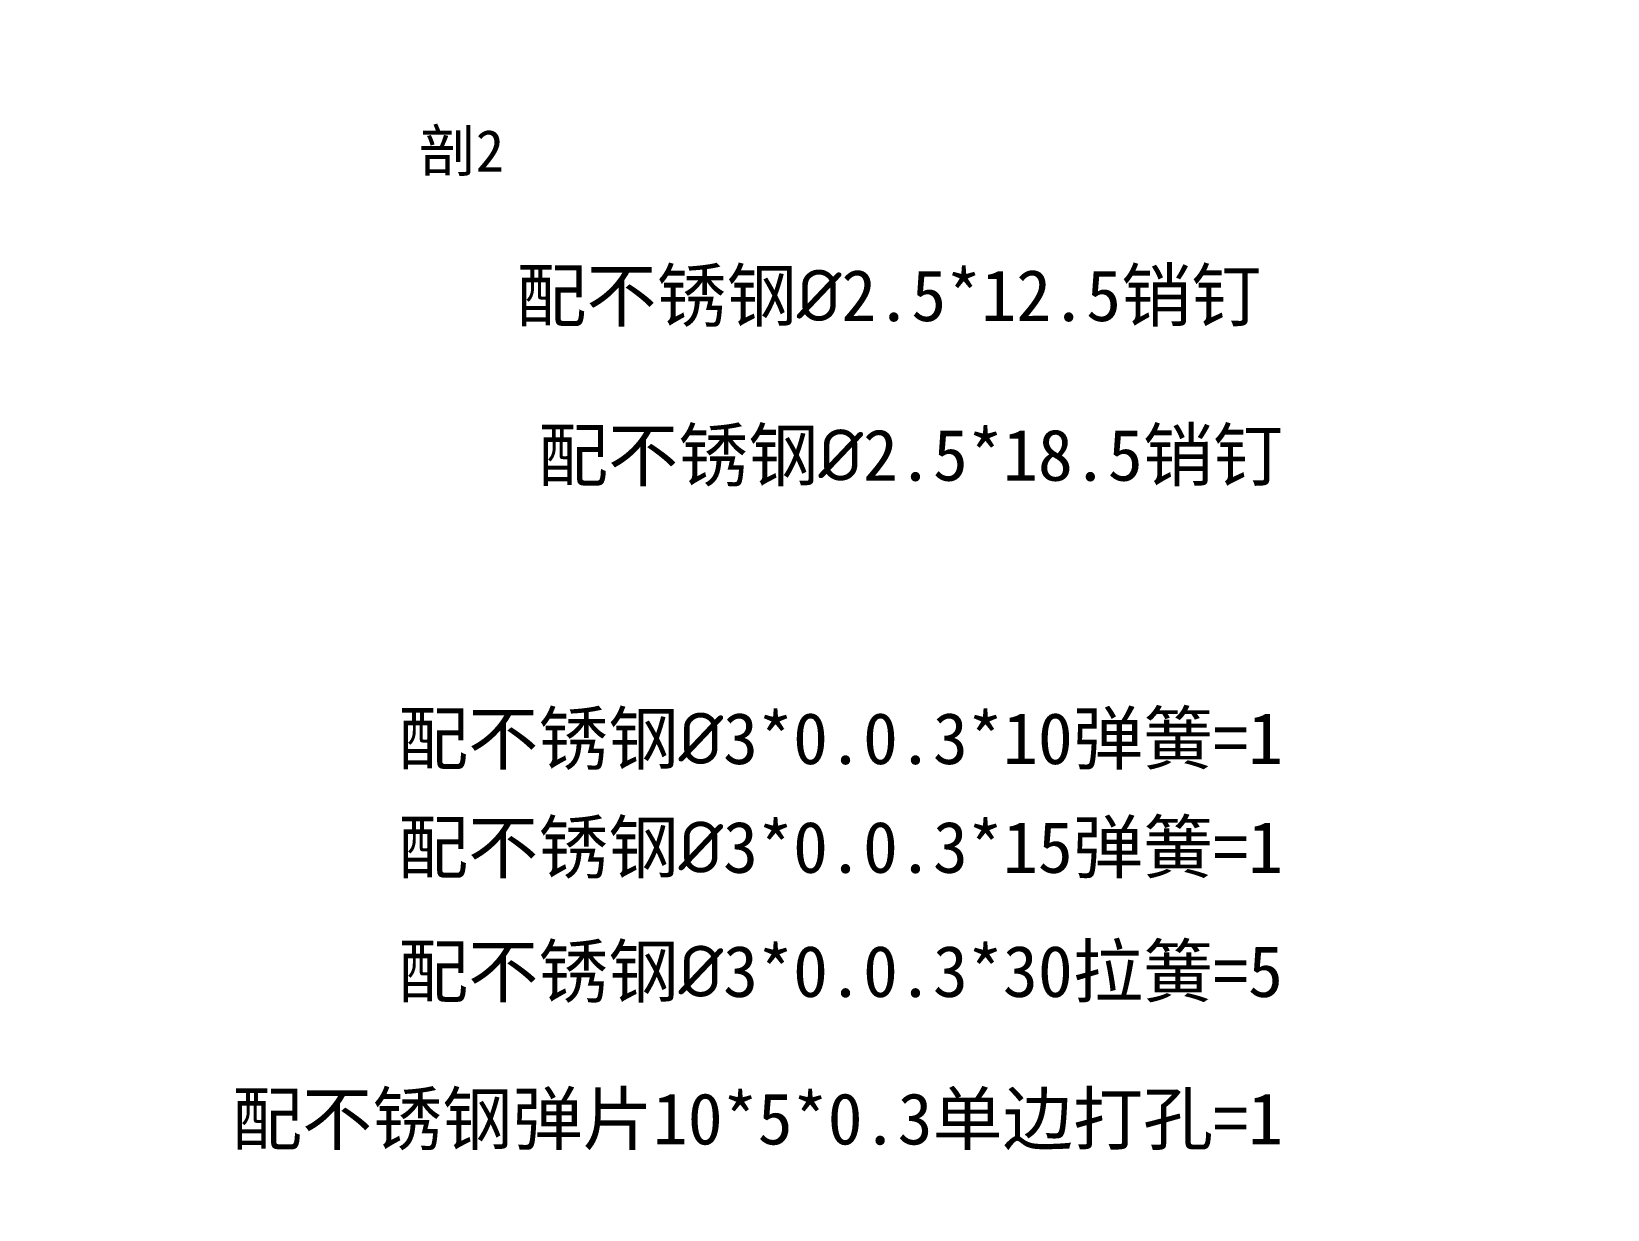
# Model space of a CAD drawing. Header units: millimetres. Extents: x 6817 to 10425, y -2870 to -164.
# Drawn here: x 9840.1 to 9962.9, y -464.3 to -372.5 of the extents above; entities that cross this region are included whole.
import ezdxf

# ---------------------------------------------------------------- set-up
doc = ezdxf.new("R2010")
doc.units = ezdxf.units.MM
doc.layers.add('图层2', color=108, linetype='Continuous')
doc.styles.get("Standard").update_dxf_attribs({"font": 'txt', "bigfont": 'gbcbig.shx'})
doc.dimstyles.new('ISO-25', dxfattribs={"dimtxt": 1, "dimasz": 0.5, "dimexe": 0.6, "dimexo": 0.625, "dimgap": 0.1, "dimtad": 1, "dimtxsty": 'Standard', "dimcen": 2.5, "dimadec": 0, "dimazin": 0, "dimtfac": 1, "dimtmove": 0, "dimatfit": 3, "dimfxl": 1, "dimarcsym": 0})

# ---------------------------------------------------------------- blocks, each defined once
blk = doc.blocks.new('*D2126')
at = {"layer": 'Defpoints', "color": 0, "linetype": 'ByBlock'}
for p in [(10223.66, -339.2), (10223.66, -344.88), (10247.6, -344.88)]:
    blk.add_point(p, dxfattribs=at)
at = {"layer": 'Defpoints', "color": 0, "linetype": 'ByBlock', "transparency": 16777216}
for p in [(8490.81, -2490.52), (8490.81, -2500.59), (8495.81, -2500.59)]:
    blk.add_point(p, dxfattribs=at)
at = {"layer": '图层2', "color": 0, "linetype": 'ByBlock', "lineweight": -2}
for p, q in [((10224.28, -339.2), (10248.2, -339.2)), ((10247.6, -339.7), (10247.6, -344.38)), ((10224.28, -344.88), (10248.2, -344.88))]:
    blk.add_line(p, q, dxfattribs=at)
at = {"layer": '图层2', "color": 0, "linetype": 'ByBlock', "lineweight": -2, "transparency": 16777216}
for p, q in [((8490.81, -2499.97), (8490.81, -2489.92)), ((8495.31, -2490.52), (8491.31, -2490.52)), ((8495.81, -2499.97), (8495.81, -2489.92))]:
    blk.add_line(p, q, dxfattribs=at)
at = {"layer": '图层2', "color": 0, "linetype": 'ByBlock'}
for points in [[(10247.52, -339.7), (10247.69, -339.7), (10247.6, -339.2)], [(10247.52, -344.38), (10247.69, -344.38), (10247.6, -344.88)]]:
    blk.add_solid(points, dxfattribs=at)
at = {"layer": '图层2', "color": 0, "linetype": 'ByBlock', "transparency": 16777216}
for points in [[(8491.31, -2490.44), (8491.31, -2490.6), (8490.81, -2490.52)], [(8495.31, -2490.44), (8495.31, -2490.6), (8495.81, -2490.52)]]:
    blk.add_solid(points, dxfattribs=at)
at = {"layer": '图层2', "color": 0, "linetype": 'ByBlock', "insert": (10246.92, -342.04), "char_height": 1, "attachment_point": 5, "rotation": 90}
blk.add_mtext('5,67', dxfattribs=at)
at = {"layer": '图层2', "color": 0, "linetype": 'ByBlock', "transparency": 16777216, "insert": (8493.31, -2489.17), "char_height": 2.5, "attachment_point": 5}
blk.add_mtext('5', dxfattribs=at)
blk = doc.blocks.new('*D2135')
at = {"layer": 'Defpoints', "color": 0, "linetype": 'ByBlock'}
for p in [(10217.81, -308.87), (10215.31, -322.35), (10217.81, -322.35), (8520.7, -2501.9), (8521.92, -2501.88), (8521.32, -2502.94), (8534.07, -2513.08), (8534.07, -2513.08)]:
    blk.add_point(p, dxfattribs=at)
at = {"layer": '图层2', "color": 0, "linetype": 'ByBlock', "lineweight": -2}
for p, q in [((10215.31, -321.73), (10215.31, -308.27)), ((10215.81, -308.87), (10217.31, -308.87)), ((10217.81, -321.73), (10217.81, -308.27)), ((8521.6, -2500.9), (8522.67, -2499.8)), ((8521.46, -2501.45), (8520.82, -2500.86)), ((8520.84, -2502.55), (8519.96, -2501.85))]:
    blk.add_line(p, q, dxfattribs=at)
for start, end in [(138.9369, 139.8318), (135.6492, 137.293)]:
    blk.add_arc((8534.07, -2513.08), 17.43, start, end, dxfattribs=at)
at = {"layer": '图层2', "color": 0, "linetype": 'ByBlock'}
for points in [[(10215.81, -308.79), (10215.81, -308.96), (10215.31, -308.87)], [(10217.31, -308.79), (10217.31, -308.96), (10217.81, -308.87)], [(8520.86, -2501.58), (8520.99, -2501.69), (8521.26, -2501.26)], [(8520.81, -2501.89), (8520.68, -2501.79), (8520.43, -2502.23)]]:
    blk.add_solid(points, dxfattribs=at)
at = {"layer": '图层2', "color": 0, "linetype": 'ByBlock', "insert": (10216.56, -308.19), "char_height": 1, "attachment_point": 5}
blk.add_mtext('2,5', dxfattribs=at)
at = {"layer": '图层2', "color": 0, "linetype": 'ByBlock', "insert": (8521.71, -2499.93), "char_height": 1, "attachment_point": 5, "rotation": 45.6492}
blk.add_mtext('4°', dxfattribs=at)
blk = doc.blocks.new('*D2136')
at = {"layer": 'Defpoints', "color": 0, "linetype": 'ByBlock'}
for p in [(10215.31, -305.16), (10187.99, -322.35), (10215.31, -322.35), (8518.44, -2501.94), (8521.32, -2502.94), (8518.95, -2504.56), (8534.07, -2513.08), (8534.07, -2513.08)]:
    blk.add_point(p, dxfattribs=at)
at = {"layer": '图层2', "color": 0, "linetype": 'ByBlock', "lineweight": -2}
for p, q in [((10187.99, -321.73), (10187.99, -304.56)), ((10215.31, -321.73), (10215.31, -304.56)), ((10188.49, -305.16), (10214.81, -305.16)), ((8520.84, -2502.55), (8518.59, -2500.76)), ((8518.41, -2504.25), (8516.83, -2503.36))]:
    blk.add_line(p, q, dxfattribs=at)
blk.add_arc((8534.07, -2513.08), 19.19, 142.9688, 149.0795, dxfattribs=at)
at = {"layer": '图层2', "color": 0, "linetype": 'ByBlock'}
for points in [[(10188.49, -305.08), (10188.49, -305.24), (10187.99, -305.16)], [(10214.81, -305.08), (10214.81, -305.24), (10215.31, -305.16)], [(8518.68, -2501.48), (8518.81, -2501.58), (8519.06, -2501.13)], [(8517.68, -2503.27), (8517.53, -2503.18), (8517.35, -2503.66)]]:
    blk.add_solid(points, dxfattribs=at)
at = {"layer": '图层2', "color": 0, "linetype": 'ByBlock', "insert": (10201.65, -304.48), "char_height": 1, "attachment_point": 5}
blk.add_mtext('27,32', dxfattribs=at)
at = {"layer": '图层2', "color": 0, "linetype": 'ByBlock', "insert": (8517.66, -2502.03), "char_height": 1, "attachment_point": 5, "rotation": 56.0242}
blk.add_mtext('9°', dxfattribs=at)

msp = doc.modelspace()

# ---------------------------------------------------------------- texts
at = {"color": 2, "char_height": 4.00662, "attachment_point": 3}
for s, insert, width in [('{\\fSimSun|b0|i0|c134|p2;配不锈钢\\fISOCPEUR|b0|i0|c0|p34;%%C\\fSimSun|b0|i0|c134|p2;2.5*12.5销钉}', (9935.92, -391.051), 76.48743), ('{\\fSimSun|b0|i0|c134|p2;配不锈钢\\fISOCPEUR|b0|i0|c0|p34;%%C\\fSimSun|b0|i0|c134|p2;2.5*18.5销钉}', (9937.607, -403.488), 76.48743), ('{\\fSimSun|b0|i0|c134|p2;配不锈钢\\fISOCPEUR|b0|i0|c0|p34;%%C\\fSimSun|b0|i0|c134|p2;3*0.0.3*10弹簧=1}', (9937.607, -425.569), 76.48743), ('{\\fSimSun|b0|i0|c134|p2;配不锈钢\\fISOCPEUR|b0|i0|c0|p34;%%C\\fSimSun|b0|i0|c134|p2;3*0.0.3*15弹簧=1}', (9937.607, -434.043), 76.48743), ('{\\fSimSun|b0|i0|c134|p2;配不锈钢\\fISOCPEUR|b0|i0|c0|p34;%%C\\fSimSun|b0|i0|c134|p2;3*0.0.3*30拉簧=5}', (9937.607, -443.715), 76.48743), ('{\\fSimSun|b0|i0|c134|p2;配不锈钢弹片10*5*0.3单边打孔=1}', (9937.607, -455.207), 85.78988)]:
    msp.add_mtext(s, dxfattribs=dict(at, insert=insert, width=width))
at = {"layer": '图层2', "color": 6, "linetype": 'ByBlock', "insert": (9876.907, -380.156), "char_height": 3.25, "attachment_point": 3}
msp.add_mtext_dynamic_manual_height_columns('{\\fSimSun|b0|i0|c134|p2;\\C0;剖2}', width=15.45396, gutter_width=12.5, heights=[0], dxfattribs=at)

# ---------------------------------------------------------------- dimensions: what is measured, and where the dimension line sits
at = {"layer": '图层2', "color": 2, "linetype": 'ByBlock'}
for base, p1, p2, picture, middle in [((10215.309, -305.16), (10187.985, -322.353), (10215.309, -322.353), '*D2136', (10201.647, -304.476)), ((10217.809, -308.872), (10215.309, -322.353), (10217.809, -322.353), '*D2135', (10216.559, -308.188))]:
    dim = msp.add_linear_dim(base=base, p1=p1, p2=p2, dimstyle='ISO-25', dxfattribs=at)
    dim.commit()
    dim.dimension.update_dxf_attribs({"geometry": picture, "text_midpoint": middle})
dim = msp.add_linear_dim(base=(10247.6033, -344.8767), p1=(10223.6566, -339.202), p2=(10223.6566, -344.8767), angle=90, dimstyle='ISO-25', dxfattribs=at)
dim.commit()
dim.dimension.update_dxf_attribs({"geometry": '*D2126', "text_midpoint": (10246.9199, -342.0394)})

doc.saveas('drawing.dxf')
